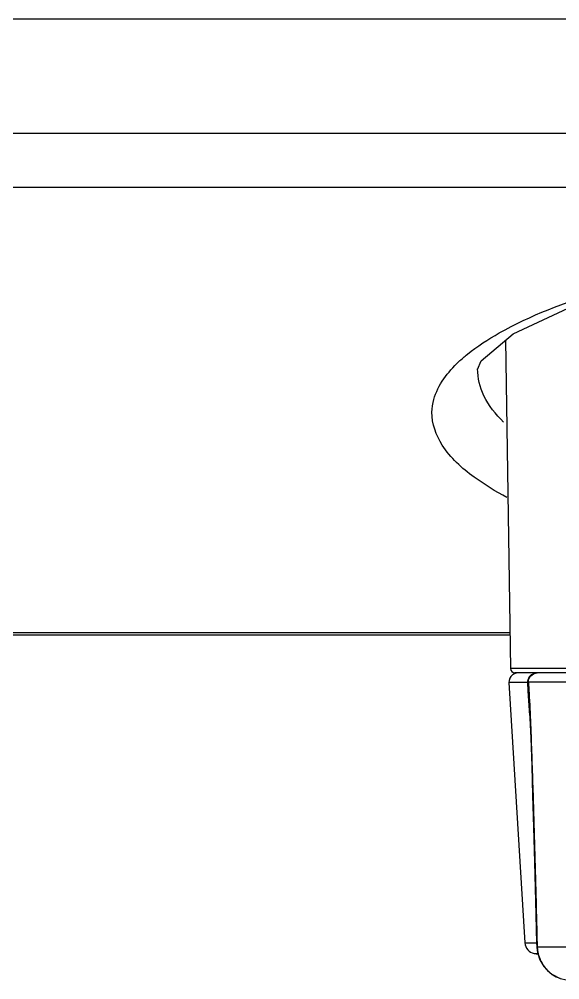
# Model space of a CAD drawing. Header units: millimetres. Extents: x -1584 to 3730, y -1918 to 2655.
# Drawn here: x 316.98 to 340.64, y -1894.38 to -1852.36 of the extents above; entities that cross this region are included whole.
import ezdxf

# ---------------------------------------------------------------- set-up
doc = ezdxf.new("R2010")
doc.units = ezdxf.units.MM
doc.header["$LTSCALE"] = 65.395
doc.layers.get('0').update_dxf_attribs({"linetype": 'CONTINUOUS'})
doc.layers.add('GEOM', color=7, linetype='CONTINUOUS')

msp = doc.modelspace()

# ---------------------------------------------------------------- linework, layer by layer
at = {"linetype": 'Continuous'}
for p, q in [((875.459, -1852.358), (118.459, -1852.358)), ((875.459, -1857.358), (118.459, -1857.358))]:
    msp.add_line(p, q, dxfattribs=at)
at = {"layer": 'GEOM', "linetype": 'Continuous'}
for p, q in [((798.805, -1859.723), (192.31, -1859.723)), ((338.265, -1866.4), (338.475, -1880.761)), ((338.452, -1879.199), (259.777, -1879.199)), ((338.454, -1879.301), (259.777, -1879.301)), ((364.101, -1880.76), (338.475, -1880.761)), ((338.848, -1880.958), (338.675, -1880.958)), ((338.812, -1880.958), (338.685, -1880.958)), ((338.845, -1880.958), (338.812, -1880.958)), ((339.625, -1880.958), (338.845, -1880.958)), ((339.537, -1880.958), (338.848, -1880.958)), ((339.625, -1880.958), (339.537, -1880.958)), ((339.651, -1880.958), (339.625, -1880.958)), ((339.651, -1880.958), (339.625, -1880.958)), ((346.794, -1880.958), (339.651, -1880.958)), ((346.794, -1880.958), (339.651, -1880.958)), ((338.413, -1881.383), (339.109, -1892.768)), ((339.238, -1881.383), (338.413, -1881.383)), ((339.259, -1881.735), (339.238, -1881.383)), ((346.514, -1881.366), (339.264, -1881.366)), ((339.324, -1882.824), (339.259, -1881.735)), ((339.109, -1892.768), (339.488, -1892.768)), ((339.488, -1892.768), (339.624, -1892.768)), ((339.643, -1892.778), (339.624, -1892.78)), ((339.624, -1892.78), (339.63, -1892.928)), ((339.624, -1892.78), (339.624, -1892.78)), ((339.517, -1893.229), (339.686, -1893.261)), ((339.517, -1893.229), (339.676, -1893.229)), ((339.63, -1892.928), (339.632, -1892.952)), ((339.632, -1892.952), (339.633, -1892.973)), ((339.651, -1892.951), (339.633, -1892.973)), ((339.633, -1892.973), (339.633, -1892.973)), ((346.209, -1892.951), (339.651, -1892.951)), ((339.686, -1893.261), (339.714, -1893.348)), ((339.851, -1893.653), (339.943, -1893.808)), ((339.939, -1893.803), (340.08, -1893.968)), ((340.08, -1893.968), (340.295, -1894.146)), ((340.08, -1893.968), (340.08, -1893.968)), ((340.08, -1893.968), (340.095, -1893.98)), ((340.08, -1893.968), (340.08, -1893.968)), ((340.1, -1893.974), (340.08, -1893.968))]:
    msp.add_line(p, q, dxfattribs=at)
for points in [[(337.041, -1867.684), (337.195, -1867.311), (338.598, -1866.116), (341.66, -1864.694), (346.169, -1863.395), (351.873, -1862.369), (358.441, -1861.712), (363.817, -1861.496)], [(339.271, -1881.735), (339.316, -1882.629), (339.364, -1883.819), (339.407, -1885.035), (339.448, -1886.321), (339.49, -1887.708), (339.533, -1889.232), (339.578, -1890.94), (339.624, -1892.78)], [(339.633, -1892.973), (339.661, -1893.183), (339.766, -1893.508), (339.939, -1893.803)], [(339.769, -1893.512), (339.77, -1893.517), (339.851, -1893.653)], [(339.943, -1893.808), (339.946, -1893.812), (340.08, -1893.968)], [(340.095, -1893.98), (340.291, -1894.144), (340.657, -1894.324), (340.93, -1894.383)], [(340.295, -1894.146), (340.3, -1894.151), (340.479, -1894.236)]]:
    msp.add_lwpolyline(points, dxfattribs=at)
for centre, radius, start, end in [((338.812, -1881.358), 0.4, 127.4, 183.5), ((338.675, -1880.758), 0.2, 180.84, 270), ((338.812, -1881.358), 0.4, 108.7, 127.4), ((338.812, -1881.358), 0.4, 90, 108.7), ((339.651, -1881.328), 0.369, 90.0072, 93.8752), ((291.936, -1884.463), 47.414, 3.3537, 3.725), ((339.608, -1892.738), 0.5, 183.5, 259.5), ((343.428, -1892.684), 3.786, 181.4209, 182.7431), ((344.754, -1892.619), 5.114, 182.757, 183.7233), ((341.149, -1892.878), 1.5, 182.798, 183.5433), ((341.165, -1892.923), 1.496, 223.9552, 224.6058), ((341.12, -1892.967), 1.433, 224.6086, 236.9445), ((341.1, -1892.996), 1.398, 236.9827, 250.6584)]:
    msp.add_arc(centre, radius, start, end, dxfattribs=at)
for points, knots in [([(337.988, -1866.086), (339.362, -1865.31), (342.808, -1864.01), (351.399, -1862.058), (358.655, -1861.507), (363.809, -1861.428)], [0, 0, 0, 0, 0.179214, 0.414572, 1, 1, 1, 1]), ([(336.223, -1867.338), (336.342, -1867.227), (336.89, -1866.755), (337.501, -1866.361), (337.988, -1866.086)], [0, 0, 0, 0, 0.225147, 1, 1, 1, 1]), ([(335.042, -1869.553), (335.045, -1869.365), (335.174, -1868.513), (335.739, -1867.79), (336.223, -1867.338)], [0, 0, 0, 0, 0.221528, 1, 1, 1, 1]), ([(338.179, -1869.983), (337.837, -1869.647), (337.268, -1868.949), (337.035, -1868.058), (337.042, -1867.656)], [0, 0, 0, 0, 0.5442, 1, 1, 1, 1]), ([(338.323, -1873.28), (337.825, -1873.016), (336.781, -1872.382), (335.466, -1871.219), (335.034, -1870.056), (335.042, -1869.553)], [0, 0, 0, 0, 0.326634, 0.70837, 1, 1, 1, 1]), ([(339.238, -1881.383), (339.235, -1881.329), (339.25, -1881.219), (339.334, -1881.077), (339.466, -1880.981), (339.573, -1880.958), (339.625, -1880.958)], [0, 0, 0, 0, 0.253542, 0.505147, 0.753699, 1, 1, 1, 1]), ([(339.25, -1881.382), (339.245, -1881.302), (339.286, -1881.135), (339.416, -1881.023), (339.49, -1880.991)], [0, 0, 0, 0, 0.500361, 1, 1, 1, 1]), ([(339.264, -1881.366), (339.262, -1881.267), (339.333, -1881.062), (339.53, -1880.966), (339.626, -1880.959)], [0, 0, 0, 0, 0.505498, 1, 1, 1, 1]), ([(339.25, -1881.382), (339.249, -1881.382), (339.245, -1881.383), (339.242, -1881.383), (339.238, -1881.383)], [0, 0, 0, 0, 0.141496, 1, 1, 1, 1]), ([(339.264, -1881.366), (339.262, -1881.367), (339.256, -1881.372), (339.251, -1881.377), (339.25, -1881.382)], [0, 0, 0, 0, 0.306284, 1, 1, 1, 1]), ([(339.294, -1881.846), (339.319, -1882.3), (339.359, -1883.208), (339.426, -1885.028), (339.498, -1887.306), (339.574, -1890.041), (339.621, -1891.865), (339.643, -1892.778)], [0, 0, 0, 0, 0.124534, 0.249428, 0.499503, 0.749722, 1, 1, 1, 1]), ([(339.652, -1892.97), (339.663, -1893.154), (339.753, -1893.518), (339.961, -1893.83), (340.088, -1893.962)], [0, 0, 0, 0, 0.501228, 1, 1, 1, 1])]:
    msp.add_open_spline(points, degree=3, knots=knots, dxfattribs=at)
for points in [[(339.49, -1880.991), (339.539, -1880.97), (339.594, -1880.958), (339.648, -1880.958)], [(339.264, -1881.366), (339.276, -1881.526), (339.285, -1881.686), (339.294, -1881.846)]]:
    msp.add_open_spline(points, degree=3, dxfattribs=at)

doc.saveas('drawing.dxf')
